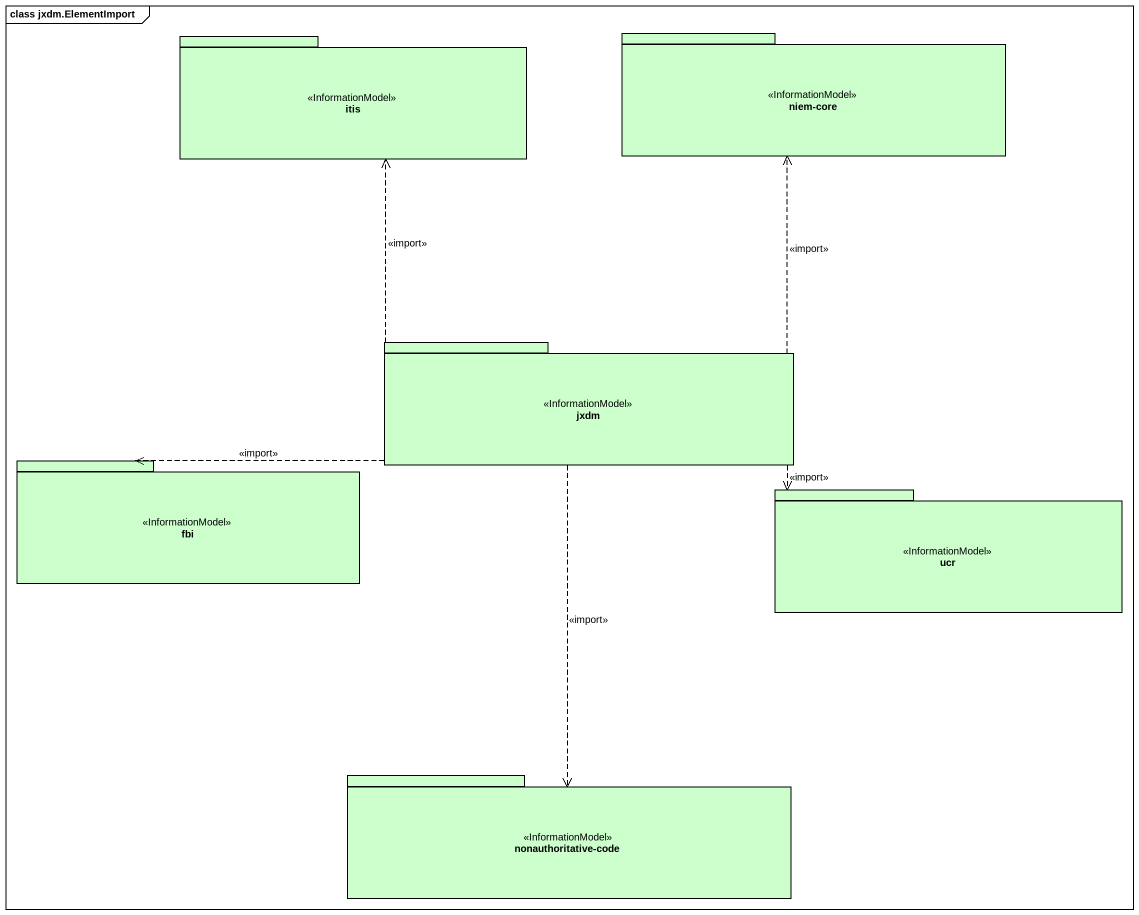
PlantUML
@startuml
mainframe class jxdm.ElementImport
package itis <<InformationModel>> #CCFFCC {
}
package "niem-core" as niem_core <<InformationModel>> #CCFFCC {
}
package jxdm <<InformationModel>> #CCFFCC {
}
package fbi <<InformationModel>> #CCFFCC {
}
package ucr <<InformationModel>> #CCFFCC {
}
package "nonauthoritative-code" as nonauthoritative_code <<InformationModel>> #CCFFCC {
}
jxdm .up.> itis : <<import>>
jxdm .up.> niem_core : <<import>>
jxdm .left.> fbi : <<import>>
jxdm .right.> ucr : <<import>>
jxdm ..> nonauthoritative_code : <<import>>
@enduml
